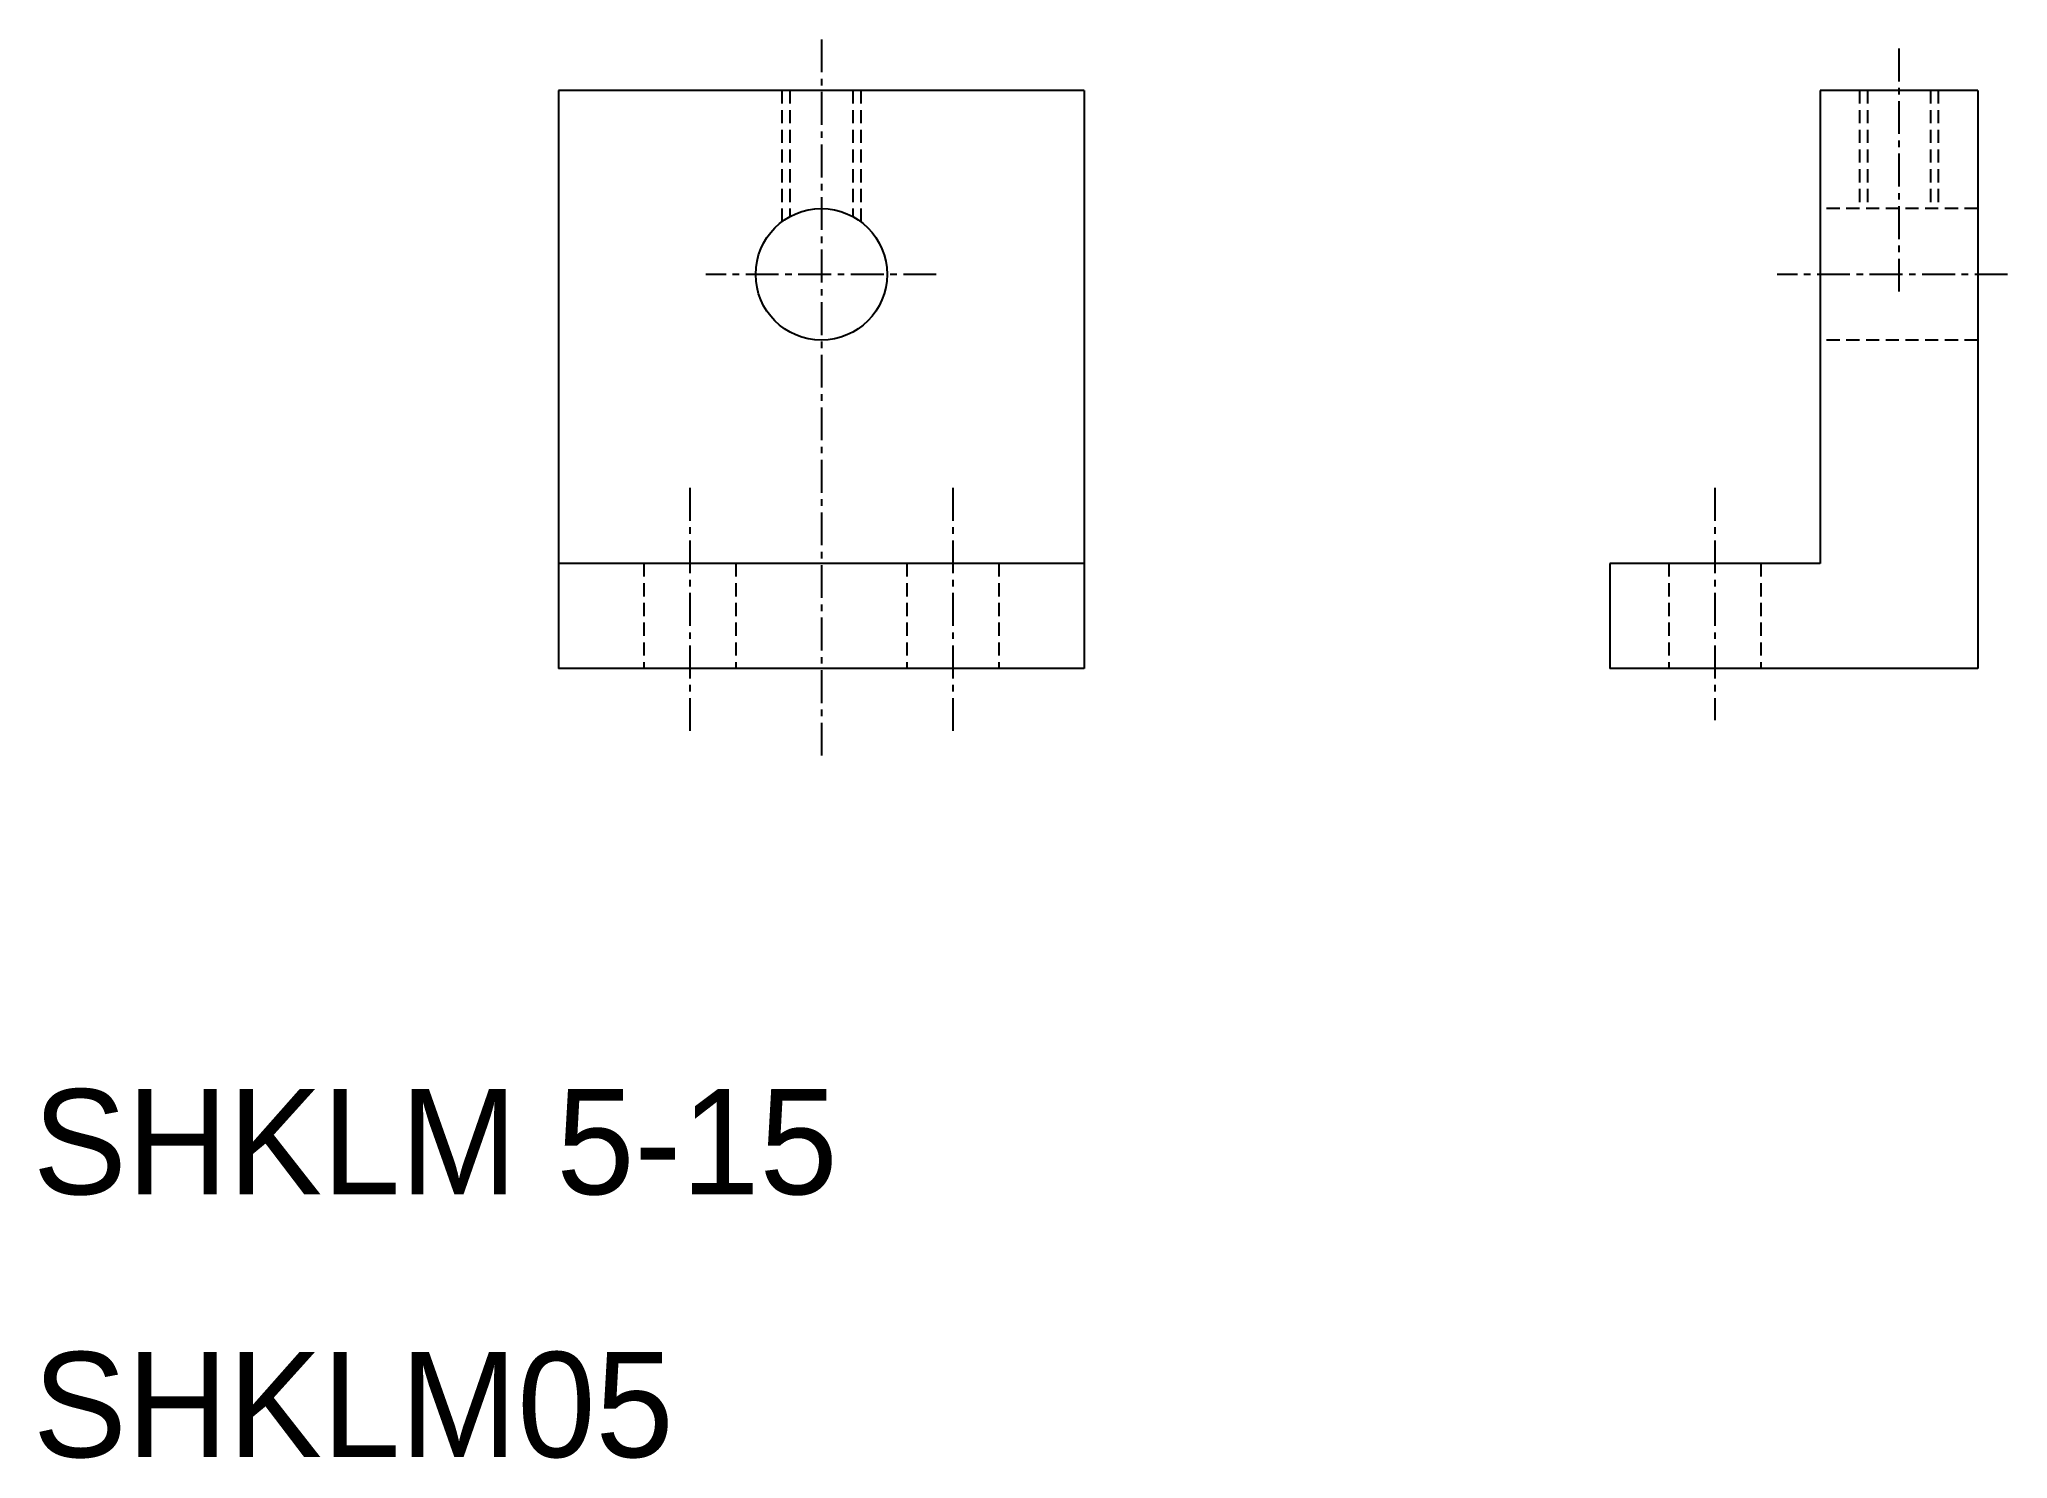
# Model space of a CAD drawing. Extents: x 10.2 to 85.1, y 9.9 to 63.9.
import ezdxf

# ---------------------------------------------------------------- set-up
doc = ezdxf.new("R2010")
doc.units = 0
doc.linetypes.add('CENTER', pattern=[2, 1.25, -0.25, 0.25, -0.25])
doc.linetypes.add('DASHED', pattern=[0.75, 0.5, -0.25])
doc.layers.get('0').update_dxf_attribs({"linetype": 'CONTINUOUS'})
doc.layers.add('CENTER', color=1, linetype='CENTER')

msp = doc.modelspace()

# ---------------------------------------------------------------- linework, layer by layer
at = {"color": 7, "linetype": 'CONTINUOUS'}
for p, q in [((30, 62), (30, 40)), ((50, 62), (30, 62)), ((50, 62), (50, 40)), ((78, 62), (78, 44)), ((84, 62), (78, 62)), ((84, 62), (84, 40)), ((50, 44), (30, 44)), ((70, 44), (70, 40)), ((78, 44), (70, 44)), ((50, 40), (30, 40)), ((40, 40), (40, 40)), ((45, 40), (45, 40)), ((84, 40), (70, 40))]:
    msp.add_line(p, q, dxfattribs=at)
at = {"color": 3, "linetype": 'DASHED'}
for p, q in [((38.5, 62), (38.5, 57)), ((38.8, 62), (38.8, 57.193)), ((41.2, 62), (41.2, 57.193)), ((41.5, 62), (41.5, 57)), ((79.5, 62), (79.5, 57.5)), ((79.8, 62), (79.8, 57.5)), ((82.2, 62), (82.2, 57.5)), ((82.5, 62), (82.5, 57.5)), ((84, 57.5), (78, 57.5)), ((84, 52.5), (78, 52.5)), ((33.25, 44), (33.25, 40)), ((36.75, 44), (36.75, 40)), ((43.25, 44), (43.25, 40)), ((46.75, 44), (46.75, 40)), ((72.25, 44), (72.25, 40)), ((75.75, 44), (75.75, 40))]:
    msp.add_line(p, q, dxfattribs=at)
at = {"color": 7, "linetype": 'CONTINUOUS'}
msp.add_circle((40, 55), 2.5, dxfattribs=at)
at = {"layer": 'CENTER', "color": 1, "linetype": 'CENTER'}
for p, q in [((40, 63.941), (40, 36.554)), ((81, 63.594), (81, 54.181)), ((44.371, 55), (35.601, 55)), ((85.138, 55), (76.368, 55)), ((35, 46.878), (35, 37.492)), ((45, 46.878), (45, 37.492)), ((74, 46.878), (74, 38.04))]:
    msp.add_line(p, q, dxfattribs=at)

# ---------------------------------------------------------------- texts
at = {"color": 7, "linetype": 'CONTINUOUS'}
for s, p in [('SHKLM 5-15', (10, 20)), ('SHKLM05', (10, 10))]:
    msp.add_text(s, height=4, dxfattribs=at).set_placement(p)

doc.saveas('drawing.dxf')
